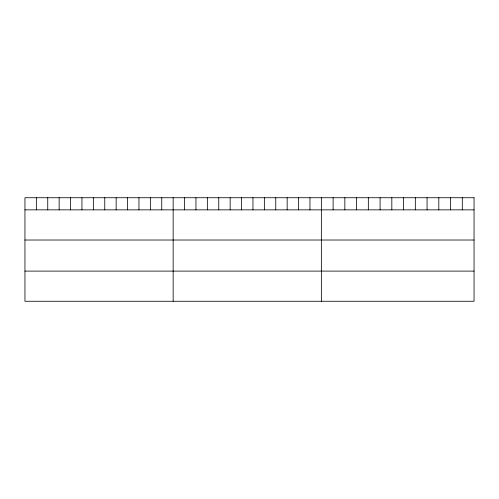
<?xml version="1.0" encoding="UTF-8"?>
<svg xmlns="http://www.w3.org/2000/svg" width="499" height="499" viewBox="0 0 499 499"><rect width="100%" height="100%" fill="white"/><g stroke="black" fill="none" stroke-linecap="round" stroke-linejoin="round"><path stroke-width="0.75" d="M24.95 209.854L474.05 209.854M24.95 240.019L474.05 240.019M24.95 271.1L474.05 271.1M462.305 197.735L462.305 209.854M450.56 197.735L450.56 209.854M438.814 197.735L438.814 209.854M427.069 197.735L427.069 209.854M415.324 197.735L415.324 209.854M403.579 197.735L403.579 209.854M391.827 197.735L391.827 209.854M380.082 197.735L380.082 209.854M368.337 197.735L368.337 209.854M356.592 197.735L356.592 209.854M344.846 197.735L344.846 209.854M333.101 197.735L333.101 209.854M321.356 197.735L321.356 301.265M309.954 197.735L309.954 209.854M298.558 197.735L298.558 209.854M287.156 197.735L287.156 209.854M275.754 197.735L275.754 209.854M264.358 197.735L264.358 209.854M252.956 197.735L252.956 209.854M241.553 197.735L241.553 209.854M230.151 197.735L230.151 209.854M218.755 197.735L218.755 209.854M207.353 197.735L207.353 209.854M195.951 197.735L195.951 209.854M184.555 197.735L184.555 209.854M173.153 197.735L173.153 301.265M161.751 197.735L161.751 209.854M150.355 197.735L150.355 209.854M138.953 197.735L138.953 209.854M127.551 197.735L127.551 209.854M116.155 197.735L116.155 209.854M104.753 197.735L104.753 209.854M93.35 197.735L93.35 209.854M81.948 197.735L81.948 209.854M70.552 197.735L70.552 209.854M59.15 197.735L59.15 209.854M47.748 197.735L47.748 209.854M36.352 197.735L36.352 209.854M474.05 197.735L24.95 197.735L24.95 301.265L474.05 301.265L474.05 197.735"/></g></svg>
